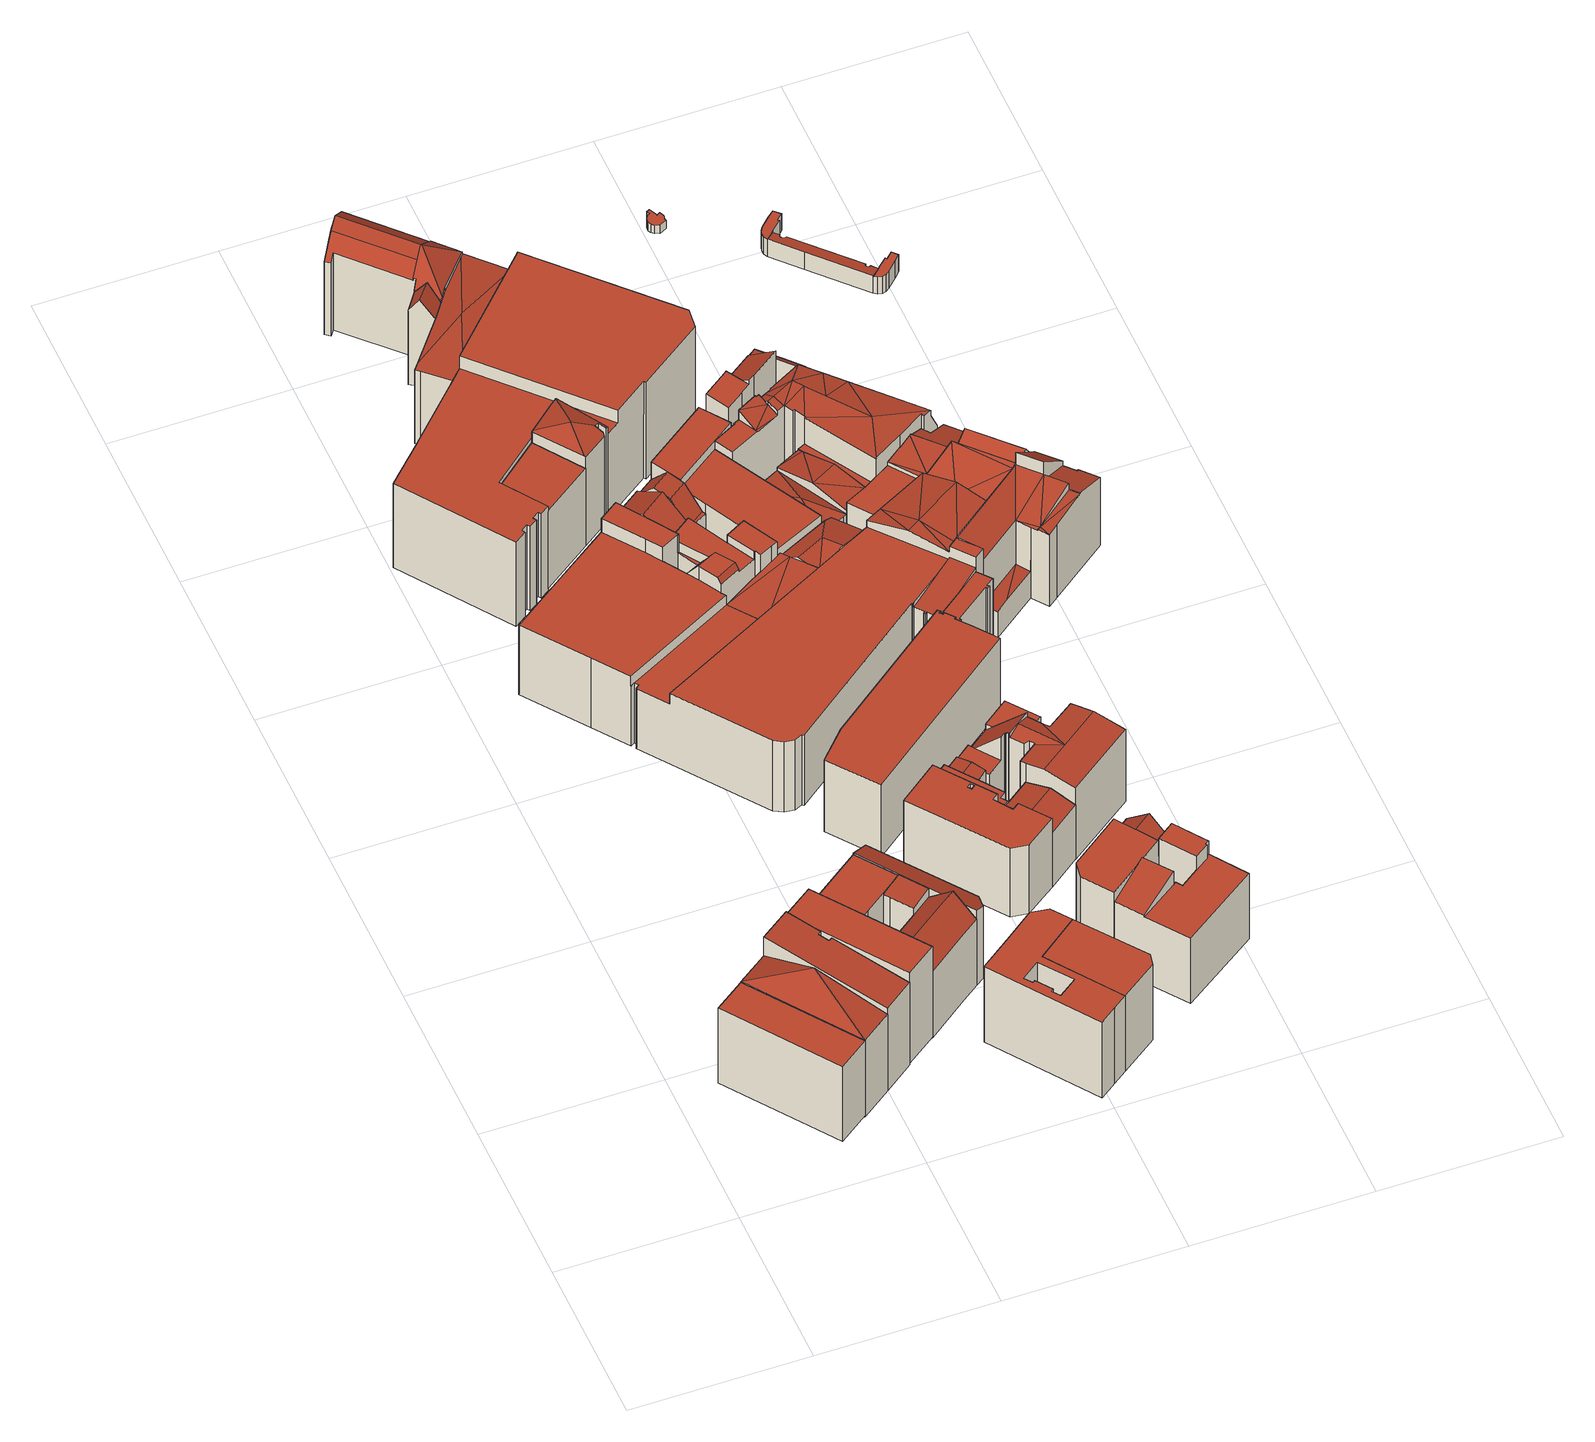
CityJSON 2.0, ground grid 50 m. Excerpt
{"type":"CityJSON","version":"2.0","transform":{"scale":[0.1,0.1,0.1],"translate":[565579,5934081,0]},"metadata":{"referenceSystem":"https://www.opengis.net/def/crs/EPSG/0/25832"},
"CityObjects":{
"building1":{"type":"Building","attributes":{"Gemeindeschluessel":"02100108","Geometrietyp2DReferenz":"3000","function":"31001_2310","roofType":"1000","measuredHeight":27.49,"storeysAboveGround":6},"address":[{"country":"Germany","locality":"Hamburg","thoroughfareNumber":"36","thoroughfareName":"Neuer Wall","postcode":"20354"}],"geometry":[{"type":"Solid","lod":"2","boundaries":[[[[0,1,2,3]],[[1,4,5,2]],[[4,6,7,5]],[[3,7,6,0]],[[3,2,5,7]],[[6,4,1,0]]]],"semantics":{"surfaces":[{"type":"WallSurface"},{"type":"GroundSurface"},{"type":"RoofSurface"}],"values":[[0,0,0,0,1,2]]}}]},
"building2":{"type":"Building","attributes":{"Gemeindeschluessel":"02100108","Geometrietyp2DReferenz":"3000","function":"31001_2010","roofType":"4000","measuredHeight":39.15,"storeysAboveGround":7},"address":[{"country":"Germany","locality":"Hamburg","thoroughfareNumber":"34","thoroughfareName":"Neuer Wall","postcode":"20354"}],"geometry":[{"type":"Solid","lod":"2","boundaries":[[[[8,9,10,11,12]],[[8,12,13]],[[14,9,8]],[[15,14,8,13]],[[11,10,16,17]],[[14,15,18,19]],[[16,19,18,17]],[[18,15,13,12,11,17]],[[16,10,9,14,19]]]],"semantics":{"surfaces":[{"type":"RoofSurface"},{"type":"WallSurface"},{"type":"GroundSurface"}],"values":[[0,0,0,0,1,1,2,1,1]]}}]},
"building3":{"type":"Building","attributes":{"Gemeindeschluessel":"02100108","Geometrietyp2DReferenz":"3000","function":"31001_2310","roofType":"1000","measuredHeight":35,"storeysAboveGround":6},"address":[{"country":"Germany","locality":"Hamburg","thoroughfareNumber":"32","thoroughfareName":"Neuer Wall","postcode":"20354"}],"geometry":[{"type":"Solid","lod":"2","boundaries":[[[[20,21,16,19]],[[22,23,20,19]],[[22,24,25,23]],[[25,24,26,27]],[[26,28,29,27]],[[30,31,29,28]],[[30,32,33,31]],[[33,32,16,21]],[[16,32,30,28,26,24,22,19]],[[23,25,27,29,31,33,21,20]]]],"semantics":{"surfaces":[{"type":"WallSurface"},{"type":"GroundSurface"},{"type":"RoofSurface"}],"values":[[0,0,0,0,0,0,0,0,1,2]]}}]},
"building4":{"type":"Building","attributes":{"Gemeindeschluessel":"02100108","Geometrietyp2DReferenz":"3000","function":"31001_2010","roofType":"1000","measuredHeight":33.2,"storeysAboveGround":5},"address":[{"country":"Germany","locality":"Hamburg","thoroughfareNumber":"30","thoroughfareName":"Neuer Wall","postcode":"20354"}],"geometry":[{"type":"Solid","lod":"2","boundaries":[[[[34,35,36,37]],[[38,39,34,37]],[[38,40,41,39]],[[41,40,36,35]],[[36,40,38,37]],[[34,39,41,35]]]],"semantics":{"surfaces":[{"type":"WallSurface"},{"type":"GroundSurface"},{"type":"RoofSurface"}],"values":[[0,0,0,0,1,2]]}}]},
"building5":{"type":"Building","attributes":{"Gemeindeschluessel":"02100108","Geometrietyp2DReferenz":"3000","function":"31001_2310","roofType":"3100","measuredHeight":30.67,"storeysAboveGround":5},"address":[{"country":"Germany","locality":"Hamburg","thoroughfareNumber":"28","thoroughfareName":"Neuer Wall","postcode":"20354"}],"geometry":[{"type":"Solid","lod":"2","boundaries":[[[[42,43,44,45,46]],[[47,48,49,50,51,52]],[[53,54,44,55]],[[54,56,45,44]],[[56,57,58,45]],[[59,60,42,46]],[[60,61,62,42]],[[49,63,50]],[[48,47,64,65]],[[52,51,55,66]],[[49,48,65,67,68,69,70,71,72,73,74,63]],[[75,76,46,45,58,77,73,72,71,70,69,78],[66,55,44,43,42,62,79,80]],[[79,81,64,47,52,66,80]],[[78,69,68,82,83,75]],[[75,83,84,59,46,76]],[[81,79,62,61]],[[51,50,53,55]],[[85,74,73,77,58,57]],[[82,68,67,86,84,83]],[[86,67,65,64,81,61,60,59,84]],[[54,53,50,63,74,85,57,56]]]],"semantics":{"surfaces":[{"type":"RoofSurface"},{"type":"WallSurface"},{"type":"GroundSurface"}],"values":[[0,0,1,1,1,1,1,1,1,1,1,2,1,1,1,1,1,1,0,0,0]]}}]},
"building6":{"type":"Building","attributes":{"Gemeindeschluessel":"02100108","Geometrietyp2DReferenz":"3000","function":"31001_2310","roofType":"2100","measuredHeight":27.57,"storeysAboveGround":5},"address":[{"country":"Germany","locality":"Hamburg","thoroughfareNumber":"7","thoroughfareName":"Poststraße","postcode":"20354"}],"geometry":[{"type":"Solid","lod":"2","boundaries":[[[[87,88,89,73]],[[90,91,69,92]],[[91,87,73,69]],[[93,90,92,94]],[[94,89,88,93]],[[94,92,69,73,89]],[[88,87,91,90,93]]]],"semantics":{"surfaces":[{"type":"WallSurface"},{"type":"GroundSurface"},{"type":"RoofSurface"}],"values":[[0,0,0,0,0,1,2]]}}]},
"building7":{"type":"Building","attributes":{"Gemeindeschluessel":"02100108","Geometrietyp2DReferenz":"3000","function":"31001_2310","roofType":"1000","measuredHeight":27.74,"storeysAboveGround":7},"address":[{"country":"Germany","locality":"Hamburg","thoroughfareNumber":"25","thoroughfareName":"Neuer Wall","postcode":"20354"}],"geometry":[{"type":"Solid","lod":"2","boundaries":[[[[95,96,97,98,99,100,101,102,103],[104,105,106,107,108,109,110,111]],[[112,113,114,115,116,117,118,119,120],[121,122,123,124,125,126,127,128]],[[118,95,103,119]],[[117,96,95,118]],[[116,97,96,117]],[[115,98,97,116]],[[114,99,98,115]],[[113,100,99,114]],[[112,101,100,113]],[[120,102,101,112]],[[119,103,102,120]],[[126,104,111,127]],[[125,105,104,126]],[[124,106,105,125]],[[123,107,106,124]],[[122,108,107,123]],[[121,109,108,122]],[[128,110,109,121]],[[127,111,110,128]]]],"semantics":{"surfaces":[{"type":"GroundSurface"},{"type":"RoofSurface"},{"type":"WallSurface"}],"values":[[0,1,2,2,2,2,2,2,2,2,2,2,2,2,2,2,2,2,2]]}}]},
"building8":{"type":"Building","attributes":{"Gemeindeschluessel":"02100108","Geometrietyp2DReferenz":"3000","function":"31001_2310","roofType":"1000","measuredHeight":28.36,"storeysAboveGround":6},"address":[{"country":"Germany","locality":"Hamburg","thoroughfareNumber":"14","thoroughfareName":"Große Bleichen","postcode":"20354"}],"geometry":[{"type":"Solid","lod":"2","boundaries":[[[[129,130,131,132]],[[133,129,132,134]],[[135,133,134,136]],[[136,131,130,135]],[[136,134,132,131]],[[130,129,133,135]]]],"semantics":{"surfaces":[{"type":"WallSurface"},{"type":"GroundSurface"},{"type":"RoofSurface"}],"values":[[0,0,0,0,1,2]]}}]},
"building9":{"type":"Building","attributes":{"Gemeindeschluessel":"02100108","Geometrietyp2DReferenz":"3000","function":"31001_2310","roofType":"1000","measuredHeight":27.57,"storeysAboveGround":6},"address":[{"country":"Germany","locality":"Hamburg","thoroughfareNumber":"1","thoroughfareName":"Schleusenbrücke","postcode":"20354"}],"geometry":[{"type":"Solid","lod":"2","boundaries":[[[[119,120,137,138]],[[118,119,138,139]],[[140,120,119,118,141]],[[139,138,137,142,143]],[[142,140,141,143]],[[143,141,118,139]],[[137,120,140,142]]]],"semantics":{"surfaces":[{"type":"WallSurface"},{"type":"RoofSurface"},{"type":"GroundSurface"}],"values":[[0,0,1,2,0,0,0]]}}]},
"building10":{"type":"Building","attributes":{"Gemeindeschluessel":"02100108","Geometrietyp2DReferenz":"3000","function":"31001_2050","roofType":"3500","measuredHeight":34.89,"storeysAboveGround":9},"address":[{"country":"Germany","locality":"Hamburg","thoroughfareNumber":"10","thoroughfareName":"Große Bleichen","postcode":"20354"}],"geometry":[{"type":"Solid","lod":"2","boundaries":[[[[144,145,146,147]],[[148,149,150,151,152,144,147,153]],[[150,149,154]],[[155,156,157,158]],[[152,151,159,160]],[[161,158,157,162,163,164,165,160,159,166]],[[145,165,164,167,146]],[[164,163,168,169,167]],[[166,154,149,148,161]],[[159,151,150,154,166]],[[163,162,170,168]],[[162,157,156,170]],[[161,148,153,155,158]],[[165,145,144,152,160]],[[156,155,153,147,169,168,170]],[[169,147,146,167]]]],"semantics":{"surfaces":[{"type":"RoofSurface"},{"type":"WallSurface"},{"type":"GroundSurface"}],"values":[[0,0,0,1,1,2,1,1,1,1,1,1,1,1,0,0]]}}]},
"building11":{"type":"Building","attributes":{"Gemeindeschluessel":"02100108","Geometrietyp2DReferenz":"3000","function":"31001_2310","roofType":"1000","measuredHeight":35.38,"storeysAboveGround":5},"address":[{"country":"Germany","locality":"Hamburg","thoroughfareNumber":"30","thoroughfareName":"Jungfernstieg","postcode":"20354"}],"geometry":[{"type":"Solid","lod":"2","boundaries":[[[[171,172,173,174]],[[175,176,177,178]],[[176,179,180,177]],[[181,182,183,184]],[[185,186,187,188]],[[186,189,190,187]],[[189,191,192,190]],[[191,193,194,192]],[[193,195,196,194]],[[195,197,198,196]],[[197,199,200,198]],[[199,201,202,200]],[[201,203,204,202]],[[205,206,207,208]],[[206,209,210,207]],[[209,211,212,210]],[[213,214,215,216]],[[214,217,218,215]],[[208,219,220,205]],[[203,221,222,204]],[[215,218,184,183,223,188,187,190,192,194,196,198,200,202,204,222,174,173,178,177,180,219,208,207,210,212,216]],[[182,181,217,214,213,224,225,179,176,175,172,171,221,203,201,199,197,195,193,191,189,186,185,226]],[[212,211,227,224,213,216]],[[225,224,227,228]],[[181,184,218,217]],[[180,179,225,228,220,219]],[[185,188,223,226]],[[226,223,183,182]],[[175,178,173,172]],[[171,174,222,221]],[[227,211,209,206,205,220,228]]]],"semantics":{"surfaces":[{"type":"WallSurface"},{"type":"GroundSurface"},{"type":"RoofSurface"}],"values":[[0,0,0,0,0,0,0,0,0,0,0,0,0,0,0,0,0,0,0,0,1,2,0,0,0,0,0,0,0,0,2]]}}]},
"building12":{"type":"Building","attributes":{"Gemeindeschluessel":"02100108","Geometrietyp2DReferenz":"3000","function":"31001_2310","roofType":"1000","measuredHeight":25.12,"storeysAboveGround":6},"address":[{"country":"Germany","locality":"Hamburg","thoroughfareNumber":"4","thoroughfareName":"Poststraße","postcode":"20355"}],"geometry":[{"type":"Solid","lod":"2","boundaries":[[[[229,230,231,232]],[[230,233,234,231]],[[233,235,236,234]],[[235,237,238,236]],[[239,240,241,242]],[[243,244,245,246]],[[247,243,246,248]],[[249,247,248,250]],[[244,249,250,245]],[[242,241,251,252,253,232,231,234,236,238,254,255,256],[245,250,248,246]],[[240,239,257,258,259,237,235,233,230,229,260,261,262],[247,249,244,243]],[[241,240,262,261,252,251]],[[256,255,258,257,239,242]],[[258,255,254,238,237,259]],[[260,229,232,253,252,261]]]],"semantics":{"surfaces":[{"type":"WallSurface"},{"type":"GroundSurface"},{"type":"RoofSurface"}],"values":[[0,0,0,0,0,0,0,0,0,1,2,0,0,0,0]]}}]},
"building13":{"type":"Building","attributes":{"Gemeindeschluessel":"02100108","Geometrietyp2DReferenz":"3000","function":"31001_2310","roofType":"3200","measuredHeight":34.51,"storeysAboveGround":7},"address":[{"country":"Germany","locality":"Hamburg","thoroughfareNumber":"38","thoroughfareName":"Jungfernstieg","postcode":"20354"}],"geometry":[{"type":"Solid","lod":"2","boundaries":[[[[263,264,265,266]],[[267,268,263,266]],[[269,270,271,272,273]],[[274,275,269,273,276]],[[277,278,279,280,281,282,283,270,275]],[[279,284,285,280]],[[286,284,279,278]],[[287,288,289,290]],[[277,275,274]],[[283,271,270]],[[284,286,291,292]],[[285,267,266,265,293,281,280]],[[294,295,290,289,296,297,292,291,298]],[[263,268,297,296,299,264]],[[290,295,282,281,293,287]],[[291,286,278,277,274,276,298]],[[298,276,273,272,294]],[[270,269,275]],[[294,272,271,283,282,295]],[[297,268,267,285,284,292]],[[296,289,288,299]],[[288,287,293,265,264,299]]]],"semantics":{"surfaces":[{"type":"RoofSurface"},{"type":"WallSurface"},{"type":"GroundSurface"}],"values":[[0,0,0,0,0,0,0,1,1,1,1,1,2,1,1,1,1,1,1,1,1,0]]}}]},
"building14":{"type":"Building","attributes":{"Gemeindeschluessel":"02100108","Geometrietyp2DReferenz":"3000","function":"31001_2010","roofType":"3100","measuredHeight":30.94,"storeysAboveGround":7},"address":[{"country":"Germany","locality":"Hamburg","thoroughfareNumber":"5","thoroughfareName":"Große Bleichen","postcode":"20354"}],"geometry":[{"type":"Solid","lod":"2","boundaries":[[[[300,301,302,303,304,305,306]],[[304,303,307,308,309,310,311]],[[312,313,314,315,306]],[[316,317,318,319,320,321,322]],[[323,324,313,312,305,311]],[[325,326,316,322,327]],[[328,329,324,323,310]],[[330,326,325,331]],[[332,333,334,335]],[[336,329,328,337]],[[338,302,301]],[[300,306,315]],[[339,340,341,334,333]],[[341,342,343,344]],[[345,346,309,308]],[[321,320,347,348]],[[319,318,332,335]],[[349,350,351,352]],[[350,353,354,351]],[[355,356,357,358]],[[314,313,324,329,336,359,360]],[[351,354,361,362,348,347,344,343,363,364,360,359,365,366,367,368,352]],[[369,358,357,370,371,346,345,339,317]],[[364,372,338,301,300,315,314,360]],[[347,320,319,335,334,341,344]],[[370,366,365,371]],[[317,316,326,330,369]],[[354,353,355,358,369,330,331,361]],[[352,368,373,349]],[[368,367,374,373]],[[366,370,357,356,374,367]],[[361,331,325,327,362]],[[339,333,332,318,317]],[[310,323,311]],[[362,327,322,321,348]],[[359,336,337,371,365]],[[305,312,306]],[[346,371,337,328,310,309]],[[303,302,307]],[[305,304,311]],[[364,363,375,372]],[[363,343,342,375]],[[339,345,308,307,340]],[[374,356,355,353,350,349,373]],[[307,302,338,372,375,342,341,340]]]],"semantics":{"surfaces":[{"type":"RoofSurface"},{"type":"WallSurface"},{"type":"GroundSurface"}],"values":[[0,0,0,0,0,0,0,0,0,0,1,1,1,1,1,1,1,1,1,1,1,2,0,1,1,1,1,1,1,1,1,1,1,1,1,1,1,1,1,1,1,1,1,0,0]]}}]},
"building15":{"type":"Building","attributes":{"Gemeindeschluessel":"02100108","Geometrietyp2DReferenz":"3000","function":"31001_2310","roofType":"3500","measuredHeight":28.99,"storeysAboveGround":6},"address":[{"country":"Germany","locality":"Hamburg","thoroughfareNumber":"34","thoroughfareName":"Jungfernstieg","postcode":"20354"}],"geometry":[{"type":"Solid","lod":"2","boundaries":[[[[376,377,378,379,380]],[[381,376,380,382]],[[379,378,383,384]],[[378,377,385,383]],[[386,387,384,383,385,388,389,390]],[[384,387,391,379]],[[392,390,389,393,394]],[[386,390,392,395]],[[389,388,381,382,393]],[[387,386,395,391]],[[385,377,376,381,388]],[[382,380,394,393]],[[395,392,394,380,379,391]]]],"semantics":{"surfaces":[{"type":"RoofSurface"},{"type":"WallSurface"},{"type":"GroundSurface"}],"values":[[0,0,1,1,2,1,1,1,1,1,1,0,0]]}}]},
"building16":{"type":"Building","attributes":{"Gemeindeschluessel":"02100108","Geometrietyp2DReferenz":"3000","function":"31001_2010","roofType":"1000","measuredHeight":26.27,"storeysAboveGround":7},"address":[{"country":"Germany","locality":"Hamburg","thoroughfareNumber":"6","thoroughfareName":"Poststraße","postcode":"20355"}],"geometry":[{"type":"Solid","lod":"2","boundaries":[[[[396,397,398,399]],[[397,400,401,398]],[[400,402,403,401]],[[402,404,405,403]],[[404,406,407,405]],[[406,408,409,407]],[[408,410,411,409]],[[410,412,413,411]],[[412,414,415,413]],[[414,416,417,415]],[[416,418,419,417]],[[420,418,416,414,412,410,408,406,404,402,400,397,396,421]],[[399,398,401,403,405,407,409,411,413,415,417,419,422,423]],[[422,420,421,423]],[[423,421,396,399]],[[419,418,420,422]]]],"semantics":{"surfaces":[{"type":"WallSurface"},{"type":"RoofSurface"},{"type":"GroundSurface"}],"values":[[0,0,0,0,0,0,0,0,0,0,0,1,2,0,0,0]]}}]},
"building17":{"type":"Building","attributes":{"Gemeindeschluessel":"02100108","Geometrietyp2DReferenz":"3000","function":"31001_2010","roofType":"3100","measuredHeight":21.82,"storeysAboveGround":5},"address":[{"country":"Germany","locality":"Hamburg","thoroughfareNumber":"20","thoroughfareName":"Neuer Wall","postcode":"20355"}],"geometry":[{"type":"Solid","lod":"2","boundaries":[[[[424,425,426,427]],[[428,429,424,427,430]],[[430,428,430,431]],[[432,433,434,435]],[[436,437,438,439]],[[440,441,438,437,442,443,444]],[[443,445,446,447,435,434,448,449,450,444]],[[431,430,427,426,451,452]],[[449,453,454,455,450]],[[444,450,455,440]],[[449,448,456,453]],[[446,429,428,430,447]],[[434,433,436,439,456,448]],[[447,430,431,452,432,435]],[[445,425,424,429,446]],[[443,442,451,426,425,445]],[[440,455,454,441]],[[454,453,456,439,438,441]],[[451,442,437,436,433,432,452]]]],"semantics":{"surfaces":[{"type":"RoofSurface"},{"type":"WallSurface"},{"type":"GroundSurface"}],"values":[[0,0,0,1,1,1,2,1,1,1,1,1,1,1,1,1,0,0,0]]}}]},
"building18":{"type":"Building","attributes":{"Gemeindeschluessel":"02100108","Geometrietyp2DReferenz":"3000","function":"31001_2050","roofType":"1000","measuredHeight":34.92,"storeysAboveGround":6},"address":[{"country":"Germany","locality":"Hamburg","thoroughfareNumber":"20","thoroughfareName":"Jungfernstieg","postcode":"20355"}],"geometry":[{"type":"Solid","lod":"2","boundaries":[[[[457,458,459,460,461,462,463,464,465]],[[466,467,468,469]],[[467,466,470,471,472,473]],[[466,474,475,476,477]],[[478,475,474,479]],[[480,475,478,481]],[[482,483,484,485,476,475,480]],[[486,487,488,489,490,491,484]],[[492,493,494,495,496,488]],[[497,498,499]],[[500,501,502,503,504,505,506,507,508,509,510,511,512,513]],[[514,497,515]],[[515,497,499]],[[515,499,516]],[[514,515,517]],[[517,515,518]],[[518,515,516]],[[519,520,521,522]],[[523,524,525,520,519]],[[517,518,526]],[[527,523,519,528]],[[529,530,531,532,533,534,535,536,537]],[[538,539,540,541,542]],[[543,544,545]],[[545,544,546]],[[547,548,549,536,550,551]],[[552,543,545]],[[540,539,553]],[[554,555,556,549,548]],[[557,558,559]],[[559,558,560]],[[561,560,558,562]],[[560,563,564]],[[559,560,565]],[[566,567,560,568]],[[569,570,568,560,564]],[[571,572,573,574,554,547]],[[575,576,577,578]],[[579,580,460,459]],[[581,575,578,582]],[[458,457,469,468]],[[464,463,583,584]],[[463,462,585,583]],[[462,461,586,585]],[[587,588,589,590]],[[588,591,592,589]],[[591,593,594,592]],[[593,595,596,594]],[[472,471,368,352]],[[470,466,477]],[[597,478,479]],[[598,483,482]],[[599,512,511]],[[599,600,601,602]],[[600,603,604,601]],[[485,484,491]],[[487,492,488]],[[496,489,488]],[[510,605,511]],[[508,507,606]],[[505,504,607,608]],[[504,503,609,607]],[[503,502,610,609]],[[502,501,611,610]],[[501,500,612,611]],[[500,513,613,612]],[[614,507,506]],[[606,615,616,617]],[[615,618,619,616]],[[618,620,621,619]],[[620,622,623,621]],[[622,624,625,623]],[[624,626,627,625]],[[626,628,629,627]],[[630,631,632,633]],[[631,634,635,632]],[[634,636,637,635]],[[522,638,519]],[[638,522,521,494,493]],[[525,524,639,640]],[[558,641,541,540]],[[543,528,519]],[[533,532,642,643]],[[532,531,644,642]],[[531,530,645,644]],[[530,529,646,645]],[[535,550,536]],[[538,542,647,648]],[[552,545,557]],[[562,558,540,553]],[[563,560,561]],[[559,565,649,650]],[[649,565,560,567]],[[570,569,651,652]],[[547,551,557,571]],[[574,555,554]],[[573,572,559,650,653]],[[557,559,572,571]],[[654,655,656,657]],[[658,649,567,566]],[[659,660,361,362]],[[628,661,662,629]],[[510,509,663,664,516,499,498,486,484,483,598,605]],[[529,537,556,555,574,573,653,654,657,646]],[[471,470,477,476,485,491,490,665,368]],[[651,666,648,647,617,616,619,621,623,625,627,629,662,633,632,635,637,608,607,609,610,611,612,613,602,601,604,590,589,592,594,596,584,583,585,586,582,578,577,364,363,362,361,667,668,352,368,665,669,640,639,643,642,644,645,646,657,656,670,652]],[[600,599,511,605,598,482,481,671,595,593,591,588,587,603]],[[469,597,479,466]],[[459,667,361,660,579]],[[667,459,458,468,467,473,668]],[[596,595,671,465,464,584]],[[481,478,597,469,457,465,671]],[[587,590,604,603]],[[669,495,494,521,520,525,640]],[[647,542,672,663,509,508,606,617]],[[639,524,523,527,534,533,643]],[[546,526,518,516,664,673,545]],[[666,562,553,539,538,648]],[[651,569,564,563,561,562,666]],[[670,674,658,566,568,570,652]],[[362,363,675,659]],[[363,364,676,675]],[[670,656,655,674]],[[554,548,547]],[[536,549,556,537]],[[543,552,557,551,550,535,534,527,528]],[[542,541,641,677,672]],[[517,526,546,544,638,514]],[[633,662,661,630]],[[637,636,614,506,505,608]],[[638,493,492,487,486,498,497,514]],[[665,490,489,496,495,669]],[[613,513,512,599,602]],[[482,480,481]],[[479,474,466]],[[668,473,472,352]],[[586,461,460,580,581,582]],[[364,577,576,676]],[[655,654,653,650,649,658,674]],[[543,519,638,544]],[[673,677,641,558,557,545]],[[677,673,664,663,672]],[[661,628,626,624,622,620,618,615,606,507,614,636,634,631,630]],[[576,575,581,580,579,660,659,675,676]]]],"semantics":{"surfaces":[{"type":"RoofSurface"},{"type":"WallSurface"},{"type":"GroundSurface"}],"values":[[0,0,0,0,0,0,0,0,0,0,0,0,0,0,0,0,0,0,0,0,0,0,0,0,0,0,0,0,0,0,0,0,0,0,0,0,0,1,1,1,1,1,1,1,1,1,1,1,1,1,1,1,1,1,1,1,1,1,1,1,1,1,1,1,1,1,1,1,1,1,1,1,1,1,1,1,1,1,1,1,1,1,1,1,1,1,1,1,1,1,1,1,1,1,1,1,1,1,1,1,1,1,1,1,1,2,0,0,1,1,1,1,1,1,1,1,1,1,1,1,1,1,1,1,1,1,1,1,1,1,1,1,1,1,1,1,1,1,0,0,0,0,0,0]]}}]},
"building19":{"type":"Building","attributes":{"Gemeindeschluessel":"02100108","Geometrietyp2DReferenz":"3000","function":"31001_2010","roofType":"1000","measuredHeight":30.17,"storeysAboveGround":7},"address":[{"country":"Germany","locality":"Hamburg","thoroughfareNumber":"3","thoroughfareName":"Große Bleichen","postcode":"20354"}],"geometry":[{"type":"Solid","lod":"2","boundaries":[[[[678,679,680,681]],[[679,682,683,680]],[[684,685,686,687]],[[680,683,688,689,690,685,684,681]],[[686,691,692,693,682,679,678,687]],[[689,694,695,692,691,690]],[[678,681,684,687]],[[686,685,690,691]],[[683,682,693,696,697,688]],[[693,692,695,696]],[[689,688,697,694]],[[697,696,695,694]]]],"semantics":{"surfaces":[{"type":"WallSurface"},{"type":"GroundSurface"},{"type":"RoofSurface"}],"values":[[0,0,0,1,2,0,0,0,0,0,0,2]]}}]},
"building20":{"type":"Building","attributes":{"Gemeindeschluessel":"02100108","Geometrietyp2DReferenz":"3000","function":"31001_2310","roofType":"1000","measuredHeight":26.59,"storeysAboveGround":6},"address":[{"country":"Germany","locality":"Hamburg","thoroughfareNumber":"19","thoroughfareName":"Neuer Wall","postcode":"20354"}],"geometry":[{"type":"Solid","lod":"2","boundaries":[[[[698,699,700,701,702,703,704,705]],[[706,707,708,709,705]],[[710,711,712,713,707,706,704]],[[714,715,716,717,718,719,720]],[[700,699,721,722]],[[698,705,709]],[[703,710,704]],[[702,701,723,724]],[[701,700,722,723]],[[719,718,713,712]],[[717,716,725,726]],[[716,715,727,725]],[[715,714,728,727]],[[714,720,729,728]],[[724,723,722,721,730,726,725,727,728,729,731]],[[730,708,707,713,718,717,726]],[[729,720,719,712,711,731]],[[704,706,705]],[[731,711,710,703,702,724]],[[721,699,698,709,708,730]]]],"semantics":{"surfaces":[{"type":"RoofSurface"},{"type":"WallSurface"},{"type":"GroundSurface"}],"values":[[0,0,0,0,1,1,1,1,1,1,1,1,1,1,2,1,1,1,1,1]]}}]},
"building21":{"type":"Building","attributes":{"Gemeindeschluessel":"02100108","Geometrietyp2DReferenz":"3000","function":"31001_2010","roofType":"1000","measuredHeight":28.69,"storeysAboveGround":6},"address":[{"country":"Germany","locality":"Hamburg","thoroughfareNumber":"10","thoroughfareName":"Schleusenbrücke","postcode":"20354"}],"geometry":[{"type":"Solid","lod":"2","boundaries":[[[[732,733,734,735]],[[734,733,736,737]],[[732,735,738,739]],[[740,741,742,743]],[[741,744,745,742]],[[744,746,747,745]],[[746,748,749,747]],[[748,750,751,749]],[[750,752,753,751]],[[737,736,754,743,742,745,747,749,751,753,755]],[[755,753,752,756]],[[743,754,739,740]],[[755,756,738,735,734,737]],[[736,733,732,739,754]],[[739,738,756,752,750,748,746,744,741,740]]]],"semantics":{"surfaces":[{"type":"RoofSurface"},{"type":"WallSurface"},{"type":"GroundSurface"}],"values":[[0,1,1,1,1,1,1,1,1,2,1,1,1,1,0]]}}]},
"building22":{"type":"Building","attributes":{"Gemeindeschluessel":"02100108","Geometrietyp2DReferenz":"3000","function":"31001_2310","roofType":"3100","measuredHeight":27.79,"storeysAboveGround":5},"address":[{"country":"Germany","locality":"Hamburg","thoroughfareNumber":"4","thoroughfareName":"Bei der Stadtwassermühle","postcode":"20355"}],"geometry":[{"type":"Solid","lod":"2","boundaries":[[[[757,758,759,760,761,762]],[[763,764,765,766,759,767,768,769,770,771,772,773,774]],[[775,776,777,778,779,780,763]],[[781,782,783]],[[760,759,766]],[[757,762,784,785]],[[762,761,786,784]],[[772,771,787,788]],[[771,770,789,787]],[[770,769,790,789]],[[769,768,791,790]],[[767,759,758]],[[792,793,794,795]],[[779,778,796,797]],[[778,777,798,796]],[[776,775,782,781]],[[780,764,763]],[[799,800,801,802]],[[803,804,805,806]],[[795,794,802,801,807,788,787,789,790,791,785,784,786,808,797,796,798,809,806,805,810,811]],[[798,777,776,781,783,812,813,814,809]],[[811,810,815,816]],[[817,816,815,818,819]],[[799,802,794,793,820]],[[805,804,818,815,810]],[[806,809,814,803]],[[807,801,800,821]],[[811,816,817,792,795]],[[807,821,822,773,772,788]],[[773,822,823,824,774]],[[812,783,782,775,763,774,824]],[[808,765,764,780,779,797]],[[791,768,767,758,757,785]],[[786,761,760,766,765,808]],[[814,813,812,819,818,804,803]],[[812,824,823,819]],[[823,822,821,800,799,820,819]],[[793,792,817,819,820]]]],"semantics":{"surfaces":[{"type":"RoofSurface"},{"type":"WallSurface"},{"type":"GroundSurface"}],"values":[[0,0,0,0,1,1,1,1,1,1,1,1,1,1,1,1,1,1,1,2,1,1,0,1,1,1,1,1,1,1,1,1,1,1,0,0,0,0]]}}]},
"building23":{"type":"Building","attributes":{"Gemeindeschluessel":"02100108","Geometrietyp2DReferenz":"3000","function":"31001_2310","roofType":"3200","measuredHeight":33.64,"storeysAboveGround":6},"address":[{"country":"Germany","locality":"Hamburg","thoroughfareNumber":"2","thoroughfareName":"Große Bleichen","postcode":"20354"}],"geometry":[{"type":"Solid","lod":"2","boundaries":[[[[825,826,827,828]],[[829,825,828,830]],[[831,832,833]],[[834,835,836,837,838,839,840]],[[831,833,841]],[[842,843,844,845,826,825]],[[846,847,848,849]],[[850,847,846]],[[851,852,853,854,855]],[[856,842,825,829]],[[857,852,851,858]],[[859,860,853,852]],[[861,862,863,860,859]],[[859,852,857]],[[864,865,866,867]],[[846,849,868]],[[868,849,869]],[[870,869,849,871]],[[872,859,857,873]],[[874,875,872,873,876]],[[877,869,878,879,880,881,846]],[[882,883,884,885,886]],[[861,859,887]],[[888,869,870,889]],[[890,891,892,893,894]],[[887,895,896]],[[896,895,883]],[[897,898,899,900,890,901,902]],[[903,904,905,906,883,882,907]],[[908,909,910,911,912,913,914,915,916,917,918,919,920,921,922,923,897,924,925]],[[906,896,883]],[[926,927,928,929,930,931,932]],[[933,934,935,936]],[[937,938,939,940,941,942,943]],[[944,945,946,947]],[[948,949,929,928]],[[949,950,930,929]],[[951,855,854]],[[832,952,833]],[[953,840,839]],[[838,837,867,866]],[[867,837,836,935,934]],[[834,840,954]],[[851,855,831]],[[858,851,831,841]],[[862,861,955,893,933,936]],[[874,876,956,957]],[[876,873,958,956]],[[878,869,888]],[[881,850,846]],[[886,885,880,879]],[[959,955,893,892]],[[893,955,867,934,933]],[[891,890,900]],[[901,890,894]],[[898,897,923]],[[904,903,960,961]],[[903,907,962,960]],[[924,897,902]],[[922,921,963,964]],[[921,920,965,963]],[[920,919,966,965]],[[919,918,967,966]],[[918,917,968,967]],[[917,916,969,968]],[[916,915,970,969]],[[915,914,971,970]],[[914,913,972,971]],[[913,912,973,972]],[[912,911,974,973]],[[911,910,975,974]],[[910,909,976,975]],[[939,938,977,978]],[[938,937,979,977]],[[937,943,980,979]],[[951,854,853,860,863,981,982,983,984,985,986]],[[987,988,989,990,889,870,871,843,842,856,991]],[[992,993,994,958,873,857,858,841,995,996,997,998]],[[999,959,892,891,900,899,1000,1001,1002,1003,1004,865,864]],[[826,845,848,847,850,881,880,885,884,1005,1006,1007,1008,1009,1010,1011,1012,827]],[[930,950,1013,953,839,838,866,865,1004,1014,1015,1016,1017,1018,931]],[[1019,961,960,962,1020,1021,1022,990,989,988,987,991,1023,1024,1025,1012,1011,1010,1009,1008,1007,1006,1026,1027,957,956,958,994,993,992,998,1028,947,946,1029,1018,1017,1016,1015,1014,1004,1003,1002,1001,1000,1030,964,963,965,966,967,968,969,970,971,972,973,974,975,976,1031,978,977,979,980],[1032,1033,1034,1035,1036,1037,1038,985,984,983,982,981,1039]],[[1035,1034,1033,835,834,954,1040,1041,1036]],[[928,927,1042,986,985,1038,1037,1036,1041,948]],[[1039,981,863,862,936,935,836,835,1033,1032]],[[1026,1006,1005,1043,875,874,957,1027]],[[878,888,889,990,1022,1021,1020,962,907,882,886,879]],[[896,906,925,924,902,901,894,893,955,861,887]],[[940,939,978,1031,976,909,908]],[[980,943,942,905,904,961,1019]],[[941,940,908,925,906,905,942]],[[923,922,964,1030,1000,899,898]],[[869,877,846,868]],[[843,871,849,848,845,844]],[[1023,991,856,829,830,1024]],[[1024,830,828,827,1012,1025]],[[998,997,1044,944,947,1028]],[[996,995,1045,833,1046]],[[952,832,1042,927,926,932,1047]],[[946,945,1047,932,931,1018,1029]],[[895,887,859,872]],[[895,872,875,1043,1005,884,883]],[[955,959,999,864,867]],[[995,841,833,1045]],[[855,951,986,1042,832,831]],[[948,1041,1040,954,840,953,1013,950,949]],[[997,996,1046,833,952,1047,945,944,1044]]]],"semantics":{"surfaces":[{"type":"RoofSurface"},{"type":"WallSurface"},{"type":"GroundSurface"}],"values":[[0,0,0,0,0,0,0,0,0,0,0,0,0,0,0,0,0,0,0,0,0,0,0,0,0,0,0,0,0,0,0,0,0,0,1,1,1,1,1,1,1,1,1,1,1,1,1,1,1,1,1,1,1,1,1,1,1,1,1,1,1,1,1,1,1,1,1,1,1,1,1,1,1,1,1,1,1,1,1,1,1,2,1,1,1,1,1,1,1,1,1,1,1,1,1,1,1,1,1,1,0,0,0,0,0,0,0]]}}]},
"building24":{"type":"Building","attributes":{"Gemeindeschluessel":"02100108","Geometrietyp2DReferenz":"3000","function":"31001_2080","roofType":"1000","measuredHeight":3.1,"storeysAboveGround":1},"address":[{"country":"Germany","locality":"Hamburg","thoroughfareName":"Jungfernstieg","postcode":"20354"}],"geometry":[{"type":"Solid","lod":"2","boundaries":[[[[1048,1049,1050,1051]],[[1049,1052,1053,1050]],[[1052,1054,1055,1053]],[[1054,1056,1057,1055]],[[1058,1059,1060,1061]],[[1059,1062,1063,1060]],[[1062,1064,1065,1063]],[[1064,1066,1067,1065]],[[1066,1068,1069,1067]],[[1068,1070,1071,1069]],[[1070,1072,1073,1071]],[[1074,1048,1051,1075]],[[1076,1074,1075,1077]],[[1078,1079,1080,1081]],[[1070,1068,1066,1064,1062,1059,1058,1079,1078,1056,1054,1052,1049,1048,1074,1076,1072]],[[1075,1051,1050,1053,1055,1057,1081,1080,1061,1060,1063,1065,1067,1069,1071,1073,1077]],[[1073,1072,1076,1077]],[[1080,1079,1058,1061]],[[1057,1056,1078,1081]]]],"semantics":{"surfaces":[{"type":"WallSurface"},{"type":"RoofSurface"},{"type":"GroundSurface"}],"values":[[0,0,0,0,0,0,0,0,0,0,0,0,0,0,1,2,0,0,0]]}}]},
"building25":{"type":"Building","attributes":{"Gemeindeschluessel":"02100108","Geometrietyp2DReferenz":"3000","function":"51009_1610","roofType":"1000","measuredHeight":6.48},"address":[{"country":"Germany","locality":"Hamburg","postcode":"20354"}],"geometry":[{"type":"Solid","lod":"2","boundaries":[[[[1082,1083,1084,1085,1086,1087,1088,1089,1090,1091,1092,1093,1094,1095,1096,1097,1098,1099,1100]],[[1101,1102,1103,1104]],[[1105,1097,1096]],[[1106,1107,1108,1109]],[[1107,1101,1104,1108]],[[1098,1097,1110]],[[1095,1094,1111,1112]],[[1094,1093,1113,1111]],[[1093,1092,1114,1113]],[[1092,1091,1115,1114]],[[1091,1090,1116,1115]],[[1090,1089,1117,1116]],[[1089,1088,1118,1117]],[[1088,1087,1119,1118]],[[1087,1086,1120,1119]],[[1086,1085,1121,1120]],[[1082,1122,1083]],[[1123,1084,1083]],[[1124,1125,1126,1127]],[[1125,1128,1129,1126]],[[1128,1130,1131,1129]],[[1132,1133,1134,1135]],[[1133,1136,1137,1134]],[[1136,1138,1139,1137]],[[1138,1140,1141,1139]],[[1140,1142,1143,1141]],[[1144,1145,1146,1147]],[[1145,1148,1149,1146]],[[1148,1150,1151,1149]],[[1150,1152,1153,1151]],[[1126,1129,1131,1154,1155,1109,1108,1104,1103,1135,1134,1137,1139,1141,1143,1156,1112,1111,1113,1114,1115,1116,1117,1118,1119,1120,1121,1147,1146,1149,1151,1153,1127]],[[1127,1153,1152,1124]],[[1154,1100,1099,1155]],[[1131,1130,1122,1082,1100,1154]],[[1121,1085,1084,1123,1144,1147]],[[1155,1099,1098,1110,1106,1109]],[[1156,1157,1105,1096,1095,1112]],[[1156,1143,1142,1157]],[[1135,1103,1102,1132]],[[1152,1150,1148,1145,1144,1123,1083,1122,1130,1128,1125,1124]],[[1102,1101,1107,1106,1110,1097,1105,1157,1142,1140,1138,1136,1133,1132]]]],"semantics":{"surfaces":[{"type":"RoofSurface"},{"type":"WallSurface"},{"type":"GroundSurface"}],"values":[[0,1,1,1,1,1,1,1,1,1,1,1,1,1,1,1,1,1,1,1,1,1,1,1,1,1,1,1,1,1,2,1,1,1,1,1,1,1,1,0,0]]}}]}
},
"vertices":[
[201,497,288],[415,200,288],[415,200,14],[201,497,14],[331,139,288],[331,139,14],[116,437,288],[116,437,14],
[350,379,400],[287,555,292],[285,557,290],[201,497,290],[202,496,291],[414,201,291],[499,261,290],[415,200,290],[285,557,9],[201,497,9],[415,200,9],[499,261,9],
[499,261,311],[285,557,359],[582,322,9],[582,322,311],[448,508,9],[448,508,341],[438,502,9],[438,502,341],[420,527,9],[420,527,345],[429,534,9],[429,534,345],[369,617,9],[369,617,359],
[582,322,347],[369,617,347],[369,617,15],[582,322,15],[667,383,15],[667,383,347],[453,677,15],[453,677,347],
[587,500,12],[534,571,12],[585,609,12],[531,569,12],[584,497,12],[694,579,278],[751,621,285],[699,692,285],[672,672,282],[641,650,278],[653,634,278],[641,650,282],[585,609,282],[641,650,12],[531,569,282],[453,677,282],[453,677,12],[584,497,254],[587,500,254],[587,499,254],[587,499,12],[699,692,282],[694,579,254],[751,621,254],[653,634,12],[793,563,318],[834,507,254],[834,507,12],[793,563,12],[751,621,12],[699,692,12],[621,799,12],[621,799,282],[667,383,12],[625,440,12],[563,757,12],[776,464,12],[694,578,12],[694,579,12],[694,578,254],[776,464,254],[667,383,254],[625,440,318],[563,757,282],[735,521,318],
[621,799,287],[668,836,261],[668,836,12],[858,523,275],[834,507,287],[858,523,12],[865,572,259],[865,572,12],
[1055,65,55],[1016,37,55],[969,4,55],[767,287,55],[851,348,55],[939,414,55],[989,406,55],[1029,353,55],[912,264,55],[859,191,55],[866,196,55],[898,153,55],[891,147,55],[907,125,55],[959,163,55],[894,250,55],[843,212,55],[989,406,332],[939,414,332],[851,348,332],[767,287,332],[969,4,332],[1016,37,332],[1055,65,332],[912,264,332],[1029,353,332],[959,163,332],[907,125,332],[891,147,332],[898,153,332],[866,196,332],[859,191,332],[843,212,332],[894,250,332],
[246,2236,325],[377,2345,325],[377,2345,41],[246,2236,41],[330,2116,325],[330,2116,41],[469,2214,325],[469,2214,41],
[1029,353,56],[912,264,56],[1055,65,56],[1164,172,332],[1157,137,332],[1164,172,56],[1157,137,56],
[473,2426,366],[455,2412,365],[380,2348,365],[470,2317,391],[539,2307,368],[550,2290,368],[555,2288,367],[557,2290,366],[474,2426,366],[527,2298,375],[552,2286,367],[526,2298,375],[540,2275,367],[540,2275,42],[526,2298,42],[557,2290,42],[474,2426,42],[539,2307,42],[537,2263,42],[469,2214,42],[377,2345,42],[455,2412,42],[552,2286,42],[377,2345,364],[469,2214,367],[467,2217,368],[537,2263,364],
[71,2399,342],[106,2434,342],[106,2434,34],[71,2399,34],[250,2581,342],[266,2597,342],[266,2597,34],[250,2581,34],[283,2615,342],[283,2615,34],[455,2412,342],[377,2345,342],[377,2345,34],[455,2412,34],[330,2116,342],[304,2098,342],[304,2098,34],[330,2116,34],[299,2106,342],[299,2106,34],[280,2093,342],[280,2093,34],[286,2085,342],[286,2085,34],[263,2069,342],[263,2069,34],[257,2077,342],[257,2077,34],[240,2065,342],[240,2065,34],[245,2056,342],[245,2056,34],[211,2032,342],[211,2032,34],[882,2562,388],[876,2503,388],[876,2503,34],[882,2562,34],[694,2374,388],[694,2374,34],[689,2381,388],[689,2381,34],[558,2288,342],[557,2290,342],[557,2290,34],[558,2288,34],[474,2426,342],[474,2426,34],[560,2901,34],[560,2901,388],[1,2329,342],[1,2329,34],[246,2236,34],[594,2313,342],[296,2628,342],[246,2236,342],[594,2313,388],[296,2628,388],
[908,988,304],[1021,837,304],[1021,837,52],[908,988,52],[1004,825,304],[1004,825,52],[1038,776,304],[1038,776,52],[1057,789,304],[1057,789,52],[1031,649,304],[982,656,304],[982,656,52],[1031,649,52],[971,894,304],[961,886,304],[961,886,52],[971,894,52],[978,885,304],[978,885,52],[968,877,304],[968,877,52],[839,847,52],[796,903,52],[797,904,52],[1115,711,52],[1116,711,52],[1083,687,52],[1083,687,304],[1116,711,304],[1115,711,304],[797,904,304],[796,903,304],[839,847,304],
[190,3197,370],[166,3165,358],[331,2992,358],[356,3023,370],[396,3074,315],[229,3250,315],[321,2909,363],[300,2931,318],[297,2935,310],[258,2877,318],[283,2861,363],[348,2880,303],[342,2888,318],[318,2837,298],[348,2880,318],[351,2884,322],[345,3006,393],[344,3008,393],[304,2958,337],[309,2953,337],[297,2935,318],[456,3011,318],[396,3074,318],[368,2909,324],[153,3116,329],[141,3099,315],[141,3099,48],[153,3116,48],[368,2909,48],[456,3011,48],[304,2958,329],[258,2877,48],[309,2953,48],[126,3110,48],[229,3250,48],[318,2837,48],[126,3110,313],
[568,2119,299],[488,2062,299],[529,2002,348],[534,1994,354],[607,2046,354],[603,2054,348],[581,2095,317],[540,1986,348],[581,1925,298],[646,1972,298],[628,2007,325],[612,2036,347],[593,2072,349],[645,2109,349],[620,2156,283],[568,2119,283],[655,1815,348],[644,1831,319],[636,1843,297],[625,1838,297],[625,1838,298],[581,1815,299],[600,1787,348],[618,2024,346],[670,2061,346],[630,1734,348],[689,1764,348],[601,1785,348],[646,1972,283],[698,2009,283],[695,1755,330],[636,1724,329],[636,1843,283],[594,1905,283],[591,1903,283],[625,1838,283],[703,1999,283],[647,1969,283],[488,2062,348],[594,1905,319],[594,1905,348],[591,1903,348],[540,1877,348],[540,1877,45],[591,1903,45],[581,1925,319],[646,1972,319],[625,1838,45],[581,1815,45],[792,1782,347],[758,1766,347],[758,1766,45],[792,1782,45],[749,1783,347],[749,1783,45],[746,1782,347],[705,1859,347],[705,1859,319],[746,1782,319],[703,1999,45],[620,2156,45],[636,1724,45],[601,1785,45],[511,1921,45],[435,2024,45],[647,1969,45],[705,1858,45],[761,1888,45],[812,1791,45],[695,1755,319],[705,1858,319],[647,1969,319],[435,2024,348],[812,1791,347],[761,1888,347],[511,1921,348],
[446,2999,313],[368,2909,312],[318,2837,314],[216,2708,314],[373,2807,332],[456,3011,312],[547,2915,312],[318,2837,42],[216,2708,42],[368,2909,42],[213,2680,42],[202,2691,42],[456,3011,42],[560,2901,42],[283,2615,42],[202,2691,312],[283,2615,312],[560,2901,306],[313,2645,316],[213,2680,312],
[662,1099,309],[739,1180,309],[739,1180,46],[662,1099,46],[1109,1464,309],[1109,1464,46],[1115,1458,309],[1115,1458,46],[1110,1454,309],[1110,1454,46],[1117,1446,309],[1117,1446,46],[1122,1450,309],[1122,1450,46],[1143,1425,309],[1143,1425,46],[1138,1421,309],[1138,1421,46],[1144,1414,309],[1144,1414,46],[1172,1380,309],[1172,1380,46],[1204,1338,309],[1204,1338,46],[1219,1318,309],[762,968,309],[1219,1318,46],[762,968,46],
[1026,1024,230],[1000,1059,224],[952,1022,224],[977,987,230],[1016,962,223],[1050,991,224],[1004,952,223],[1029,919,223],[1058,879,253],[1041,866,253],[1041,866,51],[1058,879,51],[1054,849,253],[1027,829,253],[1027,829,249],[1054,849,249],[1116,711,249],[1071,770,269],[908,988,253],[908,988,51],[1116,711,51],[1000,1059,51],[1050,991,51],[1004,952,51],[1054,848,51],[1119,896,51],[1206,778,51],[952,1022,253],[1029,919,253],[1119,896,249],[1163,837,269],[1206,778,249],[1054,848,249],
[713,1620,264],[645,1711,264],[644,1711,264],[323,1546,264],[324,1544,264],[335,1551,264],[343,1541,264],[333,1532,264],[391,1454,264],[838,1774,299],[648,1713,264],[645,1711,263],[713,1620,263],[821,1795,299],[812,1791,297],[792,1782,293],[715,1746,278],[854,1756,309],[934,1797,309],[967,1862,291],[821,1795,288],[892,1712,285],[870,1738,299],[972,1753,309],[947,1740,302],[996,1766,302],[1052,1794,285],[1045,1802,285],[987,1871,285],[1052,1794,303],[1097,1817,303],[1094,1820,296],[1038,1895,137],[1028,1890,137],[987,1871,133],[1097,1817,296],[1239,1891,296],[1178,1973,296],[1103,1927,296],[1038,1895,296],[1097,1817,327],[1052,1794,327],[1127,1706,349],[1082,1487,285],[1086,1483,285],[1090,1487,286],[1109,1464,286],[1115,1458,286],[1110,1454,285],[1111,1453,285],[1185,1509,298],[1249,1558,310],[1251,1559,310],[1202,1617,310],[1155,1582,302],[1066,1514,286],[1086,1491,286],[1239,1891,327],[1164,1729,349],[1202,1617,327],[1298,1813,349],[1231,1640,327],[1253,1898,311],[1179,1974,308],[1178,1973,308],[1239,1891,308],[1255,2019,328],[1222,1998,319],[1221,1999,319],[1356,1736,327],[1259,2022,329],[1336,1940,329],[1402,2002,292],[1405,2006,291],[1360,2054,291],[1313,2022,311],[1297,2046,309],[1259,2022,325],[1336,1940,325],[1354,1950,318],[1419,1984,292],[1302,1546,142],[1336,1572,142],[1402,1675,146],[1276,1579,146],[1277,1579,146],[1336,1940,355],[1298,1813,303],[1445,1804,349],[1356,1736,303],[1491,1839,355],[1495,1842,361],[1380,1963,361],[1336,1940,288],[1456,1813,288],[1456,1813,355],[1428,1641,142],[1508,1852,336],[1528,1868,297],[1419,1984,297],[1456,1813,349],[1402,1675,305],[1509,1757,349],[1449,1630,308],[1441,1625,305],[1428,1641,305],[1441,1625,307],[1461,1598,307],[1556,1706,349],[1577,1684,325],[1556,1706,325],[1576,1683,324],[1462,1597,307],[1488,1617,311],[1456,1813,394],[1509,1757,394],[1581,1812,313],[1528,1868,313],[129,1808,299],[282,1917,299],[282,1917,45],[129,1808,45],[644,1711,299],[323,1546,299],[254,1639,299],[254,1639,45],[343,1541,45],[333,1532,45],[335,1551,45],[324,1544,45],[648,1199,302],[644,1203,302],[644,1203,45],[648,1199,45],[622,1194,302],[622,1194,45],[594,1197,302],[594,1197,45],[569,1212,302],[569,1212,45],[892,1712,299],[1052,1794,302],[1066,1514,302],[1062,1511,302],[1062,1511,45],[1066,1514,45],[1060,1514,302],[1060,1514,45],[1202,1617,302],[1249,1558,298],[1115,1458,45],[1110,1454,45],[1109,1464,45],[1090,1487,45],[1086,1483,45],[1082,1487,45],[1086,1491,45],[1111,1453,298],[1280,1521,298],[1280,1521,45],[1249,1558,45],[1259,1506,298],[1259,1506,45],[1263,1500,298],[1263,1500,45],[1256,1495,298],[1256,1495,45],[1252,1500,298],[1252,1500,45],[1153,1426,298],[1153,1426,45],[1156,1422,298],[1156,1422,45],[1138,1421,298],[1143,1425,298],[1143,1425,45],[1138,1421,45],[1122,1450,298],[1122,1450,45],[1117,1446,298],[1117,1446,45],[1239,1891,303],[1222,1998,45],[1221,1999,45],[1276,1579,305],[1313,2022,45],[1297,2046,45],[1360,2054,45],[1405,2006,45],[1402,2002,45],[1277,1579,45],[1302,1546,45],[1556,1706,328],[1509,1757,328],[1462,1597,45],[1488,1617,45],[1581,1812,297],[1609,1782,297],[1613,1786,295],[1613,1786,45],[1609,1782,45],[1577,1684,328],[601,1785,299],[636,1724,299],[1144,1414,298],[1144,1414,45],[1251,1559,349],[1202,1617,349],[1028,1890,45],[1428,1641,45],[644,1711,45],[715,1746,45],[1103,1927,45],[1654,1742,45],[391,1454,302],[1277,1579,349],[1231,1640,349],[1654,1742,295],[511,1921,299],[435,2024,299],[1231,1639,349],
[812,1791,319],[761,1888,319],[761,1888,47],[812,1791,47],[703,1999,319],[703,1999,47],[955,1857,47],[792,2163,47],[792,2163,319],[955,1857,319],[620,2156,47],[798,2283,47],[859,2197,47],[859,2197,319],[853,2206,319],[665,2072,319],[798,2283,348],[853,2206,348],[665,2072,348],[620,2156,348],
[1254,644,315],[1113,541,315],[1106,492,315],[1164,414,315],[1269,492,315],[1330,535,315],[1294,588,315],[1291,592,315],[1292,590,317],[1342,626,317],[1304,681,259],[1254,644,259],[1330,535,259],[1331,536,259],[1331,535,258],[1380,571,258],[1435,471,322],[1432,475,322],[1443,482,322],[1432,497,322],[1380,571,322],[1331,535,322],[1396,444,322],[1113,541,56],[1106,492,56],[1164,414,56],[1269,492,56],[1443,482,56],[1432,497,56],[1432,475,56],[1435,471,56],[1396,444,56],[1304,681,56],[1331,536,56],
[1324,418,323],[1269,492,322],[1164,414,281],[1216,343,281],[1269,492,36],[1164,414,36],[1216,343,275],[1324,418,275],[1332,424,275],[1344,407,275],[1344,407,36],[1332,424,36],[1396,444,275],[1396,444,36],[1435,471,275],[1435,471,36],[1432,475,275],[1432,475,36],[1443,482,275],[1443,482,36],[1512,383,275],[1512,383,36],[1324,418,36],[1296,234,36],[1296,234,275],
[1057,982,215],[1101,1015,215],[1055,1077,215],[1044,1093,215],[1000,1059,215],[1050,991,215],[1122,1127,216],[1110,1143,194],[1084,1123,194],[1044,1093,194],[1101,1015,301],[1112,1023,301],[1117,1016,311],[1112,1012,311],[1120,1002,324],[1114,998,324],[1116,995,328],[1182,1045,328],[1182,1045,216],[1183,1046,216],[1172,1062,216],[1246,1114,216],[1183,1197,216],[1110,1143,216],[1183,1046,194],[1182,1045,194],[1208,1010,194],[1050,991,50],[1057,982,50],[1000,1059,50],[1120,1002,50],[1114,998,50],[1112,1012,50],[1117,1016,50],[1112,1023,50],[1119,896,318],[1110,910,316],[1110,910,50],[1119,896,50],[1246,1114,50],[1183,1197,50],[1172,1062,50],[1165,950,317],[1155,963,317],[1155,963,50],[1165,950,50],[1298,1044,316],[1311,1027,319],[1311,1027,50],[1298,1044,50],[1141,962,50],[1084,1123,50],[1222,991,50],[1393,914,50],[1206,778,50],[1208,1010,313],[1212,1004,314],[1222,991,316],[1393,914,313],[1206,778,313],[1151,853,326],[1338,989,326],[1230,910,326],[1163,948,316],[1141,962,313],[1116,995,313],[1149,1020,326],[1182,1045,313],
[946,1973,270],[933,2097,251],[850,2055,251],[850,2054,251],[958,1858,252],[955,1857,251],[954,2215,365],[874,2207,385],[900,2158,349],[936,2292,383],[952,2303,383],[953,2302,383],[1033,2360,383],[982,2414,332],[899,2355,332],[925,2310,368],[970,2188,346],[1038,1895,251],[1040,1896,250],[987,1995,250],[933,2097,250],[1010,2120,265],[935,2098,262],[933,2097,262],[987,1995,287],[1003,2132,262],[954,2215,375],[975,2225,375],[960,2251,362],[940,2239,363],[950,2223,371],[1028,1890,251],[991,2198,361],[970,2188,361],[1037,2258,375],[964,2253,362],[1075,2315,361],[980,2264,361],[981,2262,362],[1006,2431,329],[1006,2431,328],[982,2414,328],[1033,2360,353],[1060,2034,287],[1111,1948,265],[1055,1903,263],[1040,1896,263],[1057,2231,375],[993,2199,362],[1011,2176,363],[1025,2148,362],[1006,2173,362],[1060,2034,265],[1118,1937,265],[1138,1949,265],[1024,2142,265],[1003,2132,265],[1139,1950,362],[1175,2073,375],[1024,2143,361],[1024,2142,361],[1138,1949,361],[1123,2265,361],[1118,1937,262],[1103,1927,262],[1134,2271,303],[1149,2278,303],[1101,2329,303],[1075,2315,303],[1123,2265,303],[1096,2179,375],[1168,2216,361],[1185,2224,301],[1195,2229,296],[1161,2266,296],[1149,2278,296],[1123,2265,309],[1168,2216,309],[1222,1998,362],[1297,2046,363],[1302,2038,361],[1324,2050,361],[1221,1999,362],[1346,2063,284],[1332,2077,284],[1335,2080,275],[1315,2102,275],[1312,2099,285],[1295,2118,285],[1298,2120,275],[1273,2147,275],[1270,2144,285],[1249,2166,285],[1252,2169,276],[1229,2193,276],[1227,2190,285],[1209,2209,285],[1212,2211,276],[1195,2229,276],[1168,2216,343],[1324,2050,343],[874,2207,250],[930,2237,250],[907,2270,250],[859,2236,250],[824,2301,250],[798,2283,250],[858,2199,250],[1075,2315,250],[1033,2360,250],[953,2302,250],[980,2264,250],[1360,2054,250],[1351,2063,250],[1348,2061,250],[1346,2063,250],[1324,2050,250],[1302,2038,250],[1313,2022,250],[792,2163,349],[859,2197,349],[859,2197,48],[792,2163,48],[907,2270,368],[859,2236,368],[824,2301,368],[940,2239,383],[874,2207,349],[899,2355,368],[936,2292,368],[1075,2315,353],[1006,2173,48],[1011,2176,48],[993,2199,48],[1101,2329,329],[1222,1998,48],[1297,2046,48],[1221,1999,48],[1209,2209,48],[1212,2211,48],[1227,2190,48],[1229,2193,48],[1252,2169,48],[1249,2166,48],[1270,2144,48],[1273,2147,48],[1298,2120,48],[1295,2118,48],[1312,2099,48],[1315,2102,48],[1335,2080,48],[1332,2077,48],[1351,2063,48],[1348,2061,48],[1360,2054,48],[1313,2022,48],[981,2262,48],[964,2253,48],[960,2251,48],[940,2239,48],[932,2234,48],[932,2234,383],[1038,1895,48],[1040,1896,48],[1055,1903,48],[1103,1927,48],[1028,1890,48],[903,2153,48],[970,2188,48],[991,2198,48],[903,2153,345],[903,2153,349],[820,2111,349],[820,2111,48],[1057,2377,329],[1161,2266,48],[1149,2278,48],[1101,2329,48],[1057,2377,48],[1006,2431,48],[1027,2144,362],[1027,2144,48],[1024,2143,48],[1024,2142,48],[1003,2132,48],[935,2098,48],[933,2097,48],[850,2055,48],[880,2341,368],[982,2414,48],[899,2355,48],[880,2341,48],[824,2301,48],[798,2283,48],[1302,2038,48],[1139,1950,48],[1138,1949,48],[1118,1937,48],[958,1858,48],[955,1857,48],[850,2054,48],[1027,2145,48],[1025,2148,48],[819,2112,48],[858,2199,48],[1195,2229,48],[1346,2063,48],[953,2302,48],[952,2303,48],[936,2292,48],[917,2278,48],[906,2271,48],[907,2270,48],[930,2237,48],[980,2264,48],[917,2278,368],[906,2271,368],[930,2237,385],[1027,2145,362],[819,2112,349],[902,2154,346],[902,2154,349],[858,2199,349],
[1000,3141,83],[1002,3148,83],[1002,3148,52],[1000,3141,52],[1006,3154,83],[1006,3154,52],[1005,3156,83],[1005,3156,52],[1015,3161,83],[1015,3161,52],[1030,3149,83],[1039,3155,83],[1039,3155,52],[1030,3149,52],[1045,3142,83],[1045,3142,52],[1043,3129,83],[1043,3129,52],[1045,3124,83],[1045,3124,52],[1025,3114,83],[1025,3114,52],[1024,3116,83],[1024,3116,52],[1012,3119,83],[1012,3119,52],[1001,3134,83],[1001,3134,52],[1004,3127,83],[1004,3127,52],[1011,3170,83],[1019,3173,83],[1019,3173,52],[1011,3170,52],
[1443,2732,117],[1457,2746,114],[1467,2757,111],[1464,2755,112],[1450,2770,112],[1444,2768,112],[1439,2771,113],[1437,2776,112],[1440,2781,112],[1292,2938,111],[1285,2936,112],[1278,2939,113],[1276,2946,112],[1278,2953,111],[1266,2965,111],[1256,2956,114],[1244,2944,117],[1313,2870,117],[1441,2734,117],[1238,2968,114],[1241,2979,114],[1241,2979,52],[1238,2968,52],[1266,2965,114],[1243,2945,114],[1238,2956,114],[1238,2956,52],[1243,2945,52],[1244,2944,114],[1276,2946,52],[1278,2953,52],[1278,2939,52],[1285,2936,52],[1292,2938,52],[1440,2781,52],[1437,2776,52],[1439,2771,52],[1444,2768,52],[1450,2770,52],[1464,2755,52],[1443,2732,114],[1467,2757,114],[1483,2733,114],[1474,2726,114],[1474,2726,52],[1483,2733,52],[1463,2723,114],[1463,2723,52],[1451,2726,114],[1451,2726,52],[1247,2989,114],[1273,3014,114],[1273,3014,52],[1247,2989,52],[1291,3030,114],[1291,3030,52],[1308,3013,114],[1308,3013,52],[1291,2997,114],[1291,2997,52],[1295,2993,114],[1295,2993,52],[1492,2780,114],[1496,2776,114],[1496,2776,52],[1492,2780,52],[1513,2793,114],[1513,2793,52],[1527,2778,114],[1527,2778,52],[1511,2761,114],[1511,2761,52],[1441,2734,52],[1313,2870,52],[1266,2966,52],[1266,2966,114]
]}
